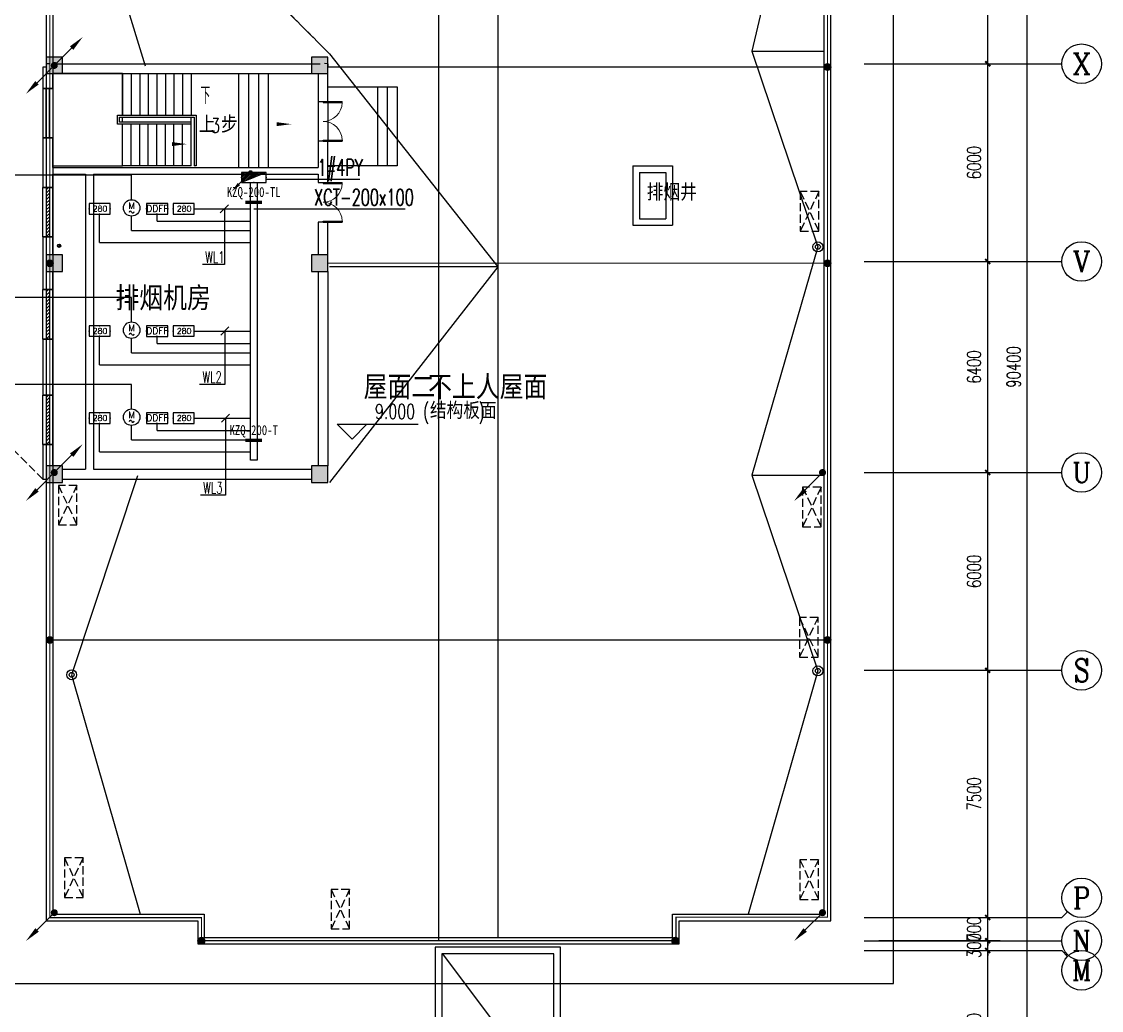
# Model space of a CAD drawing. Extents: x 0 to 302064749, y -59725395 to 1524223.
# Drawn here: x 2145801 to 2178552, y 1184972 to 1214966 of the extents above; entities that cross this region are included whole.
import ezdxf
from ezdxf.enums import TextEntityAlignment as Align

# ---------------------------------------------------------------- set-up
doc = ezdxf.new("R2010")
doc.units = 0
doc.header["$LTSCALE"] = 1000
doc.linetypes.add('DASH', pattern=[0.35, 0.25, -0.1])
for name, color, linetype in [('0-底图', 7, 'Continuous'), ('A-ANNO-IDEN', 3, 'Continuous'), ('A-ANNO-TXT', 7, 'Continuous'), ('AXIS', 3, 'Continuous'), ('AXIS_TEXT', 7, 'Continuous'), ('CABLETRAY', 4, 'Continuous'), ('CABLETRAY_DIM', 3, 'Continuous'), ('COLU', 7, 'Continuous'), ('COLU_HATCH', 251, 'Continuous'), ('COLUMN', 255, 'Continuous'), ('DIM-动力', 3, 'Continuous'), ('DIM-照明', 3, 'Continuous'), ('DIM-箱柜', 7, 'Continuous'), ('DIM_ELEV', 3, 'Continuous'), ('DOOR_FIRE', 4, 'Continuous'), ('EQUIP-动力', 3, 'Continuous'), ('EQUIP-消防', 3, 'Continuous'), ('EQUIP-箱柜', 3, 'Continuous'), ('LWIRE', 4, 'Continuous'), ('PUB_DIM', 3, 'Continuous'), ('PUB_HATCH', 8, 'Continuous'), ('PUB_TEXT', 7, 'Continuous'), ('STAIR', 2, 'Continuous'), ('WALL', 2, 'Continuous'), ('WINDOW', 4, 'Continuous'), ('WIRE-接地', 4, 'Continuous'), ('WIRE-照明', 6, 'Continuous'), ('WIRE-避雷', 4, 'Continuous'), ('公用-符号', 3, 'Continuous'), ('公用-说明', 7, 'Continuous'), ('抗震支吊架', 2, 'Continuous'), ('排水', 153, 'Continuous'), ('看线', 30, 'Continuous'), ('空调外机', 211, 'Continuous')]:
    doc.layers.add(name, color=color, linetype=linetype)
doc.styles.add('_TCH_AXIS', font='COMPLEX', dxfattribs={"bigfont": 'GBCBIG'})
doc.styles.add('_TCH_DIM', font='SIMPLEX', dxfattribs={"width": 0.8, "height": 5, "bigfont": 'HZTXT'})
doc.styles.add('_TEL_DIM', font='simplex.shx', dxfattribs={"width": 0.8, "height": 3.5, "bigfont": 'gbcbig.shx'})
doc.styles.add('A_DIM', font='simplex.shx', dxfattribs={"width": 0.7, "bigfont": 'gbcbig.shx'})
doc.styles.add('A_DIM_T3', font='simplex.shx', dxfattribs={"width": 0.7, "bigfont": 'gbcbig.shx'})
doc.styles.add('COMPLEX', font='COMPLEX')
doc.styles.add('kzcad', font='', dxfattribs={"width": 0.8})
doc.styles.get("Standard").update_dxf_attribs({"font": 'geniso.shx', "bigfont": 'hztxt.shx'})
doc.styles.add('TG_LINETYPE', font='simplex.shx', dxfattribs={"width": 0.8, "height": 4.5, "bigfont": 'gbcbig.shx'})
doc.styles.add('TG_LINETYPE_THUND', font='simplex.shx', dxfattribs={"width": 0.8, "height": 5.5, "bigfont": 'gbcbig.shx'})
doc.styles.get('kzcad').set_extended_font_data('SimSun')
doc.linetypes.add('TG_×', pattern='A,2,0,["×",TG_LINETYPE_THUND,S=0.1,R=0,X=-0.23,Y=-0.21],0', length=2)
doc.linetypes.add('TG_接地', pattern='A,0.75,0,["/",TG_LINETYPE,S=0.05,R=-8.594367,X=-0.1,Y=-0.045],0.65,-0.13,0.13,-0.13', length=2)
doc.dimstyles.new('_TCH_ARCH&&150', dxfattribs={"dimtxt": 420, "dimasz": 150, "dimexe": 375, "dimexo": 450, "dimgap": 202.5, "dimtad": 1, "dimdec": 0, "dimzin": 0, "dimdsep": 46, "dimtxsty": 'A_DIM_T3', "dimblk": 'ARCHTICK', "dimcen": 0.09, "dimclrt": 7, "dimazin": 2, "dimtfac": 1, "dimtdec": 0, "dimtix": 1, "dimtmove": 2, "dimatfit": 3, "dimfxl": 150, "dimtolj": 1, "dimtzin": 0, "dimarcsym": 0})

# ---------------------------------------------------------------- blocks, each defined once
blk = doc.blocks.new('*X493')
at = {"color": 0}
for p, q in [((-247, 0), (-246, 2)), ((-212, 0), (-187, 25)), ((-177, 0), (-128, 49)), ((-141, 0), (-69, 72)), ((-106, 0), (-10, 96)), ((-71, 0), (49, 120)), ((-35, 0), (108, 143)), ((0, 0), (167, 167)), ((35, 0), (226, 190)), ((71, 0), (250, 179)), ((106, 0), (250, 144)), ((141, 0), (250, 109)), ((177, 0), (250, 73)), ((212, 0), (250, 38)), ((247, 0), (250, 3))]:
    blk.add_line(p, q, dxfattribs=at)
blk = doc.blocks.new('$equip$00002939')
for p, q in [((-0.75, 0.6), (-0.75, 0)), ((0.75, 0.6), (-0.75, 0.6)), ((-0.75, 0), (0.75, 0.6)), ((-0.75, 0), (0.75, 0)), ((0.75, 0), (0.75, 0.6))]:
    blk.add_line(p, q)
at = {"const_width": 0.02}
blk.add_lwpolyline([(-0.75, 0.6), (-0.75, 0), (0.75, 0), (0.75, 0.6), (-0.75, 0.6), (-0.75, 0)], dxfattribs=at)
for p in [(-0.75, 0.3), (0, 0.6), (0, 0), (0.75, 0.3)]:
    blk.add_point(p)
blk.add_solid([(-0.75, 0), (0.75, 0), (0.75, 0.6)])
at = {"xscale": 0.00300000000061118, "yscale": 0.00300000000061118, "zscale": 0.00300000000061118}
blk.add_blockref('*X493', (0, 0), dxfattribs=at)
at = {"color": 7, "style": '_TEL_DIM', "flags": 1}
for tag in ['A', 'REMARK']:
    blk.add_attdef(tag, text='', height=0.00002, dxfattribs=at).set_placement((0, 0), align=Align.MIDDLE_CENTER)
blk = doc.blocks.new('$equip$00002875')
at = {"const_width": 0.02}
blk.add_lwpolyline([(0, 0.5, -1), (0, -0.5, -1), (0, 0.5, 0.021884)], format="xyb", dxfattribs=at)
blk.add_circle((0, 0), 0.5)
for centre, radius, start, end in [((-0.073, -0.273), 0.0768, 17.22719, 184.21643), ((0.073, -0.227), 0.0769, 197.25914, 5.11794)]:
    blk.add_arc(centre, radius, start, end)
at = {"color": 7, "style": '_TEL_DIM'}
blk.add_attdef('$TEXT$', text='', height=0.4, dxfattribs=at).set_placement((0.001, 0.137), align=Align.MIDDLE_CENTER)
at = {"color": 7, "style": '_TEL_DIM', "flags": 1}
for tag in ['A', 'REMARK']:
    blk.add_attdef(tag, text='', height=0.00002, dxfattribs=at).set_placement((0, 0), align=Align.MIDDLE_CENTER)
blk = doc.blocks.new('fdsfd')
at = {"layer": 'EQUIP-消防'}
for p, q in [((35931, 15055), (35294, 15055)), ((35294, 15055), (35294, 14736)), ((35931, 14736), (35931, 15055)), ((35294, 14736), (35931, 14736))]:
    blk.add_line(p, q, dxfattribs=at)
at = {"layer": 'EQUIP-消防', "style": '_TEL_DIM'}
blk.add_text('280', height=173.4, dxfattribs=at).set_placement((35402, 14811))
at = {"layer": 'EQUIP-消防', "color": 7, "style": '_TEL_DIM', "flags": 1}
blk.add_attdef('REMARK', text='', height=0.01, dxfattribs=at).set_placement((35613, 14736), align=Align.MIDDLE_CENTER)
blk.add_attdef('REMARK', text='', height=0.01, dxfattribs=at).set_placement((35613, 14736), align=Align.MIDDLE_CENTER)
blk = doc.blocks.new('$equip_U$00000166(WIN7-PC-dian)')
for p in [(-0.637, 0.319), (0, 0.637), (0, 0), (0.637, 0.319)]:
    blk.add_point(p)
at = {"xscale": 0.002, "yscale": 0.002, "zscale": 0.002}
blk.add_blockref('fdsfd', (-71.225, -29.472), dxfattribs=at)
at = {"color": 7, "style": '_TEL_DIM', "flags": 1}
for tag in ['A', 'REMARK']:
    blk.add_attdef(tag, text='', height=0.00002, dxfattribs=at).set_placement((0, 0), align=Align.MIDDLE_CENTER)
blk = doc.blocks.new('$equip$00001925')
for p, q in [((-0.65, 0.65), (-0.65, 0)), ((0.65, 0.65), (-0.65, 0.65)), ((-0.65, 0), (0.65, 0)), ((0.65, 0), (0.65, 0.65))]:
    blk.add_line(p, q)
for p in [(-0.65, 0.325), (0, 0.65), (0, 0), (0.65, 0.325)]:
    blk.add_point(p)
at = {"color": 7, "style": '_TEL_DIM'}
blk.add_attdef('$TEXT$', text='', height=0.4, dxfattribs=at).set_placement((0.006, 0.343), align=Align.MIDDLE_CENTER)
at = {"color": 7, "style": '_TEL_DIM', "flags": 1}
blk.add_attdef('A', text='', height=0.00002, dxfattribs=at).set_placement((0, 0), align=Align.MIDDLE_CENTER)
blk = doc.blocks.new('$equip_U$00000155(WIN7-PC-dian)')
for p in [(-0.656, 0.343), (-0.061, 0.65), (-0.061, 0), (0.644, 0.325)]:
    blk.add_point(p)
blk.add_blockref('$equip$00001925', (-0.006, 0)).add_auto_attribs({'$TEXT$': 'DDFF'})
at = {"color": 7, "style": '_TEL_DIM', "flags": 1}
for tag in ['A', 'REMARK']:
    blk.add_attdef(tag, text='', height=0.00002, dxfattribs=at).set_placement((0, 0), align=Align.MIDDLE_CENTER)
blk = doc.blocks.new('$TelecSys$00000080')
for p, q in [((-0.7, -0.7), (0, 0)), ((0.104, 0.104), (0.104, 0.104)), ((-0.104, -0.104), (-0.104, -0.104))]:
    blk.add_line(p, q)
at = {"const_width": 0.142}
blk.add_lwpolyline([(0.071, 0, 1), (-0.071, 0, 1)], format="xyb", close=True, dxfattribs=at)
blk.add_solid([(-0.63, -0.77), (-0.77, -0.63), (-1.15, -1.15)])
at = {"width": 0.8, "flags": 9}
blk.add_attdef('A', (0, 0), '', height=0.00002, rotation=180, dxfattribs=at)
blk = doc.blocks.new('$TelecSys$00000079')
for p, q in [((0.7, 0.7), (0, 0)), ((0.104, 0.104), (0.104, 0.104)), ((-0.104, -0.104), (-0.104, -0.104))]:
    blk.add_line(p, q)
at = {"const_width": 0.142}
blk.add_lwpolyline([(-0.071, 0, 1), (0.071, 0, 1)], format="xyb", close=True, dxfattribs=at)
blk.add_solid([(0.63, 0.77), (0.77, 0.63), (1.15, 1.15)])
at = {"width": 0.8, "flags": 9}
blk.add_attdef('A', (0, 0), '', height=0.00002, dxfattribs=at)
blk = doc.blocks.new('$equip_U$00000192(DESKTOP-1KLGLJ7)')
blk.add_circle((0, 0), 0.208)
blk.add_point((0, 0))
for points in [[(-0.18, 0.104), (0.18, 0.104), (-0.208, 0), (0.208, 0)], [(-0.18, -0.104), (0.18, -0.104), (-0.208, 0), (0.208, 0)], [(-0.104, 0.18), (0.104, 0.18), (-0.18, 0.104), (0.18, 0.104)], [(0, 0.208), (0, 0.208), (-0.104, 0.18), (0.104, 0.18)], [(-0.104, -0.18), (0.104, -0.18), (-0.18, -0.104), (0.18, -0.104)], [(0, -0.208), (0, -0.208), (-0.104, -0.18), (0.104, -0.18)]]:
    blk.add_solid(points)
at = {"color": 7, "style": '_TEL_DIM', "flags": 1}
blk.add_attdef('A', text='', height=0.00002, dxfattribs=at).set_placement((0, 0), align=Align.MIDDLE_CENTER)
blk = doc.blocks.new('np')
at = {"layer": '排水'}
for radius in [150, 75]:
    blk.add_circle((345955, 781714), radius, dxfattribs=at)
blk = doc.blocks.new('ng')
at = {"layer": '排水'}
for p, q in [((345991, 781358), (346091, 781358)), ((346041, 781408), (346041, 781308))]:
    blk.add_line(p, q, dxfattribs=at)
blk.add_circle((346041, 781358), 50, dxfattribs=at)
blk = doc.blocks.new('_ArchTick')
at = {"color": 0, "linetype": 'ByBlock', "const_width": 0.4}
blk.add_lwpolyline([(-0.5, -0.5), (0.5, 0.5)], dxfattribs=at)
blk = doc.blocks.new('*D704')
at = {"layer": 'AXIS', "color": 0, "lineweight": -2, "transparency": 16777216}
for p, q in [((1174406, -229236), (1179281, -229236)), ((1178906, -319636), (1178906, -229236)), ((1174406, -319636), (1179281, -319636))]:
    blk.add_line(p, q, dxfattribs=at)
at = {"layer": 'Defpoints', "color": 0, "transparency": 16777216}
for p in [(1173956, -229236), (1178906, -229236), (1173956, -319636)]:
    blk.add_point(p, dxfattribs=at)
at = {"layer": 'AXIS', "color": 0, "lineweight": -2, "transparency": 16777216, "xscale": 150, "yscale": 150, "zscale": 150}
for p, rotation in [((1178906, -229236), 90), ((1178906, -319636), 270)]:
    blk.add_blockref('_ArchTick', p, dxfattribs=dict(at, rotation=rotation))
at = {"layer": 'AXIS', "color": 7, "transparency": 16777216, "insert": (1178493, -274436), "char_height": 420, "attachment_point": 5, "rotation": 90, "style": 'A_DIM_T3'}
blk.add_mtext('\\A1;90400', dxfattribs=at)
blk = doc.blocks.new('*D737')
at = {"layer": 'AXIS', "color": 0, "lineweight": -2, "transparency": 16777216}
for p, q in [((1174406, -292136), (1178081, -292136)), ((1177706, -296936), (1177706, -292136)), ((1174406, -296936), (1178081, -296936))]:
    blk.add_line(p, q, dxfattribs=at)
at = {"layer": 'Defpoints', "color": 0, "transparency": 16777216}
for p in [(1173956, -292136), (1177706, -292136), (1173956, -296936)]:
    blk.add_point(p, dxfattribs=at)
at = {"layer": 'AXIS', "color": 0, "lineweight": -2, "transparency": 16777216, "xscale": 150, "yscale": 150, "zscale": 150}
for p, rotation in [((1177706, -292136), 90), ((1177706, -296936), 270)]:
    blk.add_blockref('_ArchTick', p, dxfattribs=dict(at, rotation=rotation))
at = {"layer": 'AXIS', "color": 7, "transparency": 16777216, "insert": (1177293, -294536), "char_height": 420, "attachment_point": 5, "rotation": 90, "style": 'A_DIM_T3'}
blk.add_mtext('\\A1;4800', dxfattribs=at)
blk = doc.blocks.new('*D738')
at = {"layer": 'AXIS', "color": 0, "lineweight": -2, "transparency": 16777216}
for p, q in [((1177706, -291836), (1177706, -291686)), ((1174406, -291836), (1178081, -291836)), ((1174406, -292136), (1178081, -292136)), ((1177706, -292136), (1177706, -291836)), ((1177706, -292136), (1177706, -292286))]:
    blk.add_line(p, q, dxfattribs=at)
at = {"layer": 'Defpoints', "color": 0, "transparency": 16777216}
for p in [(1173956, -291836), (1173956, -292136), (1177706, -291836)]:
    blk.add_point(p, dxfattribs=at)
at = {"layer": 'AXIS', "color": 0, "lineweight": -2, "transparency": 16777216, "xscale": 150, "yscale": 150, "zscale": 150}
for p, rotation in [((1177706, -291836), 270), ((1177706, -292136), 90)]:
    blk.add_blockref('_ArchTick', p, dxfattribs=dict(at, rotation=rotation))
at = {"layer": 'AXIS', "color": 7, "transparency": 16777216, "insert": (1177293, -291986), "char_height": 420, "attachment_point": 5, "rotation": 90, "style": 'A_DIM_T3'}
blk.add_mtext('\\A1;300', dxfattribs=at)
blk = doc.blocks.new('*D739')
at = {"layer": 'AXIS', "color": 0, "lineweight": -2, "transparency": 16777216}
for p, q in [((1174406, -291136), (1178081, -291136)), ((1177706, -291136), (1177706, -290986)), ((1177706, -291836), (1177706, -291136)), ((1174406, -291836), (1178081, -291836)), ((1177706, -291836), (1177706, -291986))]:
    blk.add_line(p, q, dxfattribs=at)
at = {"layer": 'Defpoints', "color": 0, "transparency": 16777216}
for p in [(1173956, -291136), (1177706, -291136), (1173956, -291836)]:
    blk.add_point(p, dxfattribs=at)
at = {"layer": 'AXIS', "color": 0, "lineweight": -2, "transparency": 16777216, "xscale": 150, "yscale": 150, "zscale": 150}
for p, rotation in [((1177706, -291136), 270), ((1177706, -291836), 90)]:
    blk.add_blockref('_ArchTick', p, dxfattribs=dict(at, rotation=rotation))
at = {"layer": 'AXIS', "color": 7, "transparency": 16777216, "insert": (1177293, -291486), "char_height": 420, "attachment_point": 5, "rotation": 90, "style": 'A_DIM_T3'}
blk.add_mtext('\\A1;700', dxfattribs=at)
blk = doc.blocks.new('*D740')
at = {"layer": 'AXIS', "color": 0, "lineweight": -2, "transparency": 16777216}
for p, q in [((1174406, -283636), (1178081, -283636)), ((1177706, -291136), (1177706, -283636)), ((1174406, -291136), (1178081, -291136))]:
    blk.add_line(p, q, dxfattribs=at)
at = {"layer": 'Defpoints', "color": 0, "transparency": 16777216}
for p in [(1173956, -283636), (1177706, -283636), (1173956, -291136)]:
    blk.add_point(p, dxfattribs=at)
at = {"layer": 'AXIS', "color": 0, "lineweight": -2, "transparency": 16777216, "xscale": 150, "yscale": 150, "zscale": 150}
for p, rotation in [((1177706, -283636), 90), ((1177706, -291136), 270)]:
    blk.add_blockref('_ArchTick', p, dxfattribs=dict(at, rotation=rotation))
at = {"layer": 'AXIS', "color": 7, "transparency": 16777216, "insert": (1177293, -287386), "char_height": 420, "attachment_point": 5, "rotation": 90, "style": 'A_DIM_T3'}
blk.add_mtext('\\A1;7500', dxfattribs=at)
blk = doc.blocks.new('*D741')
at = {"layer": 'AXIS', "color": 0, "lineweight": -2, "transparency": 16777216}
for p, q in [((1174406, -277636), (1178081, -277636)), ((1177706, -283636), (1177706, -277636)), ((1174406, -283636), (1178081, -283636))]:
    blk.add_line(p, q, dxfattribs=at)
at = {"layer": 'Defpoints', "color": 0, "transparency": 16777216}
for p in [(1173956, -277636), (1177706, -277636), (1173956, -283636)]:
    blk.add_point(p, dxfattribs=at)
at = {"layer": 'AXIS', "color": 0, "lineweight": -2, "transparency": 16777216, "xscale": 150, "yscale": 150, "zscale": 150}
for p, rotation in [((1177706, -277636), 90), ((1177706, -283636), 270)]:
    blk.add_blockref('_ArchTick', p, dxfattribs=dict(at, rotation=rotation))
at = {"layer": 'AXIS', "color": 7, "transparency": 16777216, "insert": (1177293, -280636), "char_height": 420, "attachment_point": 5, "rotation": 90, "style": 'A_DIM_T3'}
blk.add_mtext('\\A1;6000', dxfattribs=at)
blk = doc.blocks.new('*D742')
at = {"layer": 'AXIS', "color": 0, "lineweight": -2, "transparency": 16777216}
for p, q in [((1174406, -271236), (1178081, -271236)), ((1177706, -277636), (1177706, -271236)), ((1174406, -277636), (1178081, -277636))]:
    blk.add_line(p, q, dxfattribs=at)
at = {"layer": 'Defpoints', "color": 0, "transparency": 16777216}
for p in [(1173956, -271236), (1177706, -271236), (1173956, -277636)]:
    blk.add_point(p, dxfattribs=at)
at = {"layer": 'AXIS', "color": 0, "lineweight": -2, "transparency": 16777216, "xscale": 150, "yscale": 150, "zscale": 150}
for p, rotation in [((1177706, -271236), 90), ((1177706, -277636), 270)]:
    blk.add_blockref('_ArchTick', p, dxfattribs=dict(at, rotation=rotation))
at = {"layer": 'AXIS', "color": 7, "transparency": 16777216, "insert": (1177293, -274436), "char_height": 420, "attachment_point": 5, "rotation": 90, "style": 'A_DIM_T3'}
blk.add_mtext('\\A1;6400', dxfattribs=at)
blk = doc.blocks.new('*D743')
at = {"layer": 'AXIS', "color": 0, "lineweight": -2, "transparency": 16777216}
for p, q in [((1174406, -265236), (1178081, -265236)), ((1177706, -271236), (1177706, -265236)), ((1174406, -271236), (1178081, -271236))]:
    blk.add_line(p, q, dxfattribs=at)
at = {"layer": 'Defpoints', "color": 0, "transparency": 16777216}
for p in [(1173956, -265236), (1177706, -265236), (1173956, -271236)]:
    blk.add_point(p, dxfattribs=at)
at = {"layer": 'AXIS', "color": 0, "lineweight": -2, "transparency": 16777216, "xscale": 150, "yscale": 150, "zscale": 150}
for p, rotation in [((1177706, -265236), 90), ((1177706, -271236), 270)]:
    blk.add_blockref('_ArchTick', p, dxfattribs=dict(at, rotation=rotation))
at = {"layer": 'AXIS', "color": 7, "transparency": 16777216, "insert": (1177293, -268236), "char_height": 420, "attachment_point": 5, "rotation": 90, "style": 'A_DIM_T3'}
blk.add_mtext('\\A1;6000', dxfattribs=at)
blk = doc.blocks.new('*D744')
at = {"layer": 'AXIS', "color": 0, "lineweight": -2, "transparency": 16777216}
for p, q in [((1174406, -257736), (1178081, -257736)), ((1177706, -265236), (1177706, -257736)), ((1174406, -265236), (1178081, -265236))]:
    blk.add_line(p, q, dxfattribs=at)
at = {"layer": 'Defpoints', "color": 0, "transparency": 16777216}
for p in [(1173956, -257736), (1177706, -257736), (1173956, -265236)]:
    blk.add_point(p, dxfattribs=at)
at = {"layer": 'AXIS', "color": 0, "lineweight": -2, "transparency": 16777216, "xscale": 150, "yscale": 150, "zscale": 150}
for p, rotation in [((1177706, -257736), 90), ((1177706, -265236), 270)]:
    blk.add_blockref('_ArchTick', p, dxfattribs=dict(at, rotation=rotation))
at = {"layer": 'AXIS', "color": 7, "transparency": 16777216, "insert": (1177293, -261486), "char_height": 420, "attachment_point": 5, "rotation": 90, "style": 'A_DIM_T3'}
blk.add_mtext('\\A1;7500', dxfattribs=at)
blk = doc.blocks.new('_AXISO')
blk.add_circle((0, 0), 0.5)
at = {"layer": 'AXIS_TEXT', "style": 'COMPLEX', "width": 1.041667}
blk.add_attdef('A', text='', height=0.56, dxfattribs=at).set_placement((-0.25, -0.28), (0.25, -0.28), align=Align.FIT)
blk = doc.blocks.new('_FZH')
blk.add_lwpolyline([(-0.5, -0.5), (0.5, -0.5), (0.5, 0.5), (-0.5, 0.5)], close=True)
at = {"layer": 'PUB_HATCH'}
blk.add_solid([(-0.5, -0.5), (0.5, -0.5), (-0.5, 0.5), (0.5, 0.5)], dxfattribs=at)
blk = doc.blocks.new('$WINLIB2D$00000039')
at = {"color": 0}
for points in [[(-0.5, 0.5), (-0.5, -0.5)], [(0.5, 0.5), (-0.5, 0.5)], [(0.5, -0.5), (0.5, 0.5)], [(-0.5, 0.167), (0.5, 0.167)], [(-0.452, -0.167), (-0.5, 0.084)], [(-0.384, -0.167), (-0.448, 0.167)], [(-0.316, -0.167), (-0.38, 0.167)], [(-0.248, -0.167), (-0.312, 0.167)], [(-0.18, -0.167), (-0.244, 0.167)], [(-0.112, -0.167), (-0.176, 0.167)], [(-0.044, -0.167), (-0.108, 0.167)], [(0.024, -0.167), (-0.04, 0.167)], [(0.092, -0.167), (0.028, 0.167)], [(0.16, -0.167), (0.096, 0.167)], [(0.228, -0.167), (0.164, 0.167)], [(0.296, -0.167), (0.232, 0.167)], [(0.364, -0.167), (0.3, 0.167)], [(0.432, -0.167), (0.368, 0.167)], [(0.5, -0.167), (0.436, 0.167)], [(-0.5, -0.167), (0.5, -0.167)], [(0.5, -0.5), (-0.5, -0.5)]]:
    blk.add_lwpolyline(points, dxfattribs=at)
blk = doc.blocks.new('$DorLib2D$00000002')
for p, q in [((-0.5, 0), (-0.5, 0.4875)), ((-0.475, 0.4875), (-0.5, 0.4875)), ((-0.475, 0), (-0.475, 0.4875)), ((0.475, 0), (0.475, 0.4875)), ((0.475, 0.4875), (0.5, 0.4875)), ((0.5, 0), (0.5, 0.4875)), ((-0.5, 0), (-0.475, 0)), ((0.5, 0), (0.475, 0))]:
    blk.add_line(p, q)
at = {"lineweight": 13}
for centre, start, end in [((-0.4875, 0), 0, 88.53072), ((0.4875, 0), 91.46928, 180)]:
    blk.add_arc(centre, 0.4875, start, end, dxfattribs=at)
blk = doc.blocks.new('$WINLIB2D$00000001')
at = {"color": 0}
for points in [[(-0.5, 0.5), (-0.5, -0.5)], [(-0.5, 0.5), (0.5, 0.5)], [(0.5, -0.5), (0.5, 0.5)], [(0.5, 0.167), (-0.5, 0.167)], [(0.5, -0.167), (-0.5, -0.167)], [(-0.5, -0.5), (0.5, -0.5)]]:
    blk.add_lwpolyline(points, dxfattribs=at)
blk = doc.blocks.new('dfhgfhg')
at = {"layer": 'COLU_HATCH'}
h = blk.add_hatch(color=256, dxfattribs=at)
h.dxf.hatch_style = 1
h.paths.add_polyline_path([(1149646, -265536.2), (1149646, -265036.2), (1149146, -265036.2), (1149146, -265536.2)])
h = blk.add_hatch(color=256, dxfattribs=at)
h.dxf.hatch_style = 1
h.paths.add_polyline_path([(1157696, -265536.2), (1157696, -265036.2), (1157196, -265036.2), (1157196, -265536.2)])
h = blk.add_hatch(color=256, dxfattribs=at)
h.dxf.hatch_style = 1
h.paths.add_polyline_path([(1149646, -271536.2), (1149646, -271036.2), (1149146, -271036.2), (1149146, -271536.2)])
h = blk.add_hatch(color=256, dxfattribs=at)
h.dxf.hatch_style = 1
h.paths.add_polyline_path([(1157696, -271536.2), (1157696, -271036.2), (1157196, -271036.2), (1157196, -271536.2)])
h = blk.add_hatch(color=256, dxfattribs=at)
h.dxf.hatch_style = 1
h.paths.add_polyline_path([(1149646, -277936.2), (1149646, -277436.2), (1149146, -277436.2), (1149146, -277936.2)])
h = blk.add_hatch(color=256, dxfattribs=at)
h.dxf.hatch_style = 1
h.paths.add_polyline_path([(1157696, -277936.2), (1157696, -277436.2), (1157196, -277436.2), (1157196, -277936.2)])
for points in [[(1157696, -265936.2), (1159196, -265936.2), (1159196, -268336.2), (1157696, -268336.2)], [(1157996, -265936.2), (1159496, -265936.2), (1159496, -268336.2), (1157996, -268336.2)], [(1158296, -265936.2), (1159796, -265936.2), (1159796, -268336.2), (1158296, -268336.2)]]:
    blk.add_lwpolyline(points)
at = {"layer": 'A-ANNO-IDEN'}
blk.add_lwpolyline([(1153676, -266198.7, 0, 0, 0), (1150406, -266198.7, 0, 0, 0), (1150406, -267673.7, 0, 0, 0), (1153416, -267673.7, 0, 120, 0), (1152966, -267673.7, 0, 0, 0)], format="xyseb", dxfattribs=at)
at = {"layer": 'AXIS'}
for p, q in [((1173955.7, -265236.2), (1179955.7, -265236.2)), ((1173955.7, -271236.2), (1179955.7, -271236.2)), ((1173955.7, -277636.2), (1179955.7, -277636.2)), ((1173955.7, -283636.2), (1179955.7, -283636.2)), ((1173955.7, -291136.2), (1179955.7, -291136.2)), ((1180131.5, -290960.5), (1179955.7, -291136.2)), ((1173955.7, -291836.2), (1179955.7, -291836.2)), ((1173955.7, -292136.2), (1179955.7, -292136.2)), ((1180131.5, -292312), (1179955.7, -292136.2))]:
    blk.add_line(p, q, dxfattribs=at)
at = {"layer": 'COLU'}
for points in [[(1149646, -265536.2), (1149646, -265036.2), (1149146, -265036.2), (1149146, -265536.2)], [(1157696, -265536.2), (1157696, -265036.2), (1157196, -265036.2), (1157196, -265536.2)], [(1149646, -271536.2), (1149646, -271036.2), (1149146, -271036.2), (1149146, -271536.2)], [(1157696, -271536.2), (1157696, -271036.2), (1157196, -271036.2), (1157196, -271536.2)], [(1149646, -277936.2), (1149646, -277436.2), (1149146, -277436.2), (1149146, -277936.2)], [(1157696, -277936.2), (1157696, -277436.2), (1157196, -277436.2), (1157196, -277936.2)]]:
    blk.add_lwpolyline(points, close=True, dxfattribs=at)
at = {"layer": 'DIM_ELEV'}
for p, q in [((1158426.3, -276619.9), (1157976.3, -276169.9)), ((1157976.3, -276169.9), (1160427.3, -276169.9)), ((1158426.3, -276619.9), (1158876.3, -276169.9))]:
    blk.add_line(p, q, dxfattribs=at)
at = {"layer": 'PUB_DIM', "linetype": 'DASH'}
for p, q in [((1140650.4, -247840.7), (1157746, -264936.2)), ((1132050.4, -260840.7), (1149146, -277936.2))]:
    blk.add_line(p, q, dxfattribs=at)
at = {"layer": 'STAIR'}
for p, q in [((1151466, -265536.2), (1149346, -265536.2)), ((1149346, -265536.2), (1149346, -268336.2)), ((1151466, -265536.2), (1153546, -265536.2)), ((1151466, -265536.2), (1151466, -266801.2)), ((1151466, -266801.2), (1151466, -265536.2)), ((1151726, -265536.2), (1151726, -266801.2)), ((1151986, -265536.2), (1151986, -266801.2)), ((1152246, -265536.2), (1152246, -266801.2)), ((1152506, -265536.2), (1152506, -266801.2)), ((1152766, -265536.2), (1152766, -266801.2)), ((1153026, -265536.2), (1153026, -266801.2)), ((1153286, -265536.2), (1153286, -266801.2)), ((1153546, -265536.2), (1153546, -266801.2)), ((1154996, -268386.2), (1154996, -265536.2)), ((1155296, -268386.2), (1155296, -265536.2)), ((1155596, -268386.2), (1155596, -265536.2)), ((1155896, -268386.2), (1155896, -265536.2)), ((1151316, -267071.2), (1151316, -266801.2)), ((1151316, -266801.2), (1153696, -266801.2)), ((1151376, -267011.2), (1151376, -266861.2)), ((1151376, -266861.2), (1153636, -266861.2)), ((1151466, -266861.2), (1153546, -266861.2)), ((1151466, -267011.2), (1151466, -266861.2)), ((1153546, -267011.2), (1153546, -266861.2)), ((1153636, -266861.2), (1153636, -268336.2)), ((1153696, -266801.2), (1153696, -268336.2)), ((1153546, -267071.2), (1151316, -267071.2)), ((1153546, -267011.2), (1151376, -267011.2)), ((1153546, -267011.2), (1151466, -267011.2)), ((1151466, -268336.2), (1151466, -267071.2)), ((1151466, -268336.2), (1151466, -267071.2)), ((1151726, -268336.2), (1151726, -267071.2)), ((1151986, -268336.2), (1151986, -267071.2)), ((1152246, -268336.2), (1152246, -267071.2)), ((1152506, -268336.2), (1152506, -267071.2)), ((1152766, -268336.2), (1152766, -267071.2)), ((1153026, -268336.2), (1153026, -267071.2)), ((1153286, -268336.2), (1153286, -267071.2)), ((1153546, -267071.2), (1153546, -267011.2)), ((1153546, -267071.2), (1153546, -267011.2)), ((1153546, -268336.2), (1153546, -267071.2)), ((1149346, -268336.2), (1151466, -268336.2)), ((1153546, -268336.2), (1151466, -268336.2)), ((1153696, -268336.2), (1153636, -268336.2))]:
    blk.add_line(p, q, dxfattribs=at)
at = {"layer": 'WALL'}
for p, q in [((1149246, -265234.9), (1149146, -265236.2)), ((1149146, -265236.2), (1149146, -265336.2)), ((1149246, -265234.9), (1149246.9, -265234.9)), ((1149386, -265236.2), (1157456, -265236.2)), ((1157595.8, -265230.8), (1157591.9, -265230.9)), ((1157696, -265236.2), (1157595.8, -265230.8)), ((1157696, -265236.2), (1157696, -265336.2)), ((1149146, -265336.2), (1149046, -265336.2)), ((1149046, -265336.2), (1149046, -265986.2)), ((1149346, -265986.2), (1149346, -265536.2)), ((1149346, -265536.2), (1157396, -265536.2)), ((1157396, -265536.2), (1157396, -266386.2)), ((1157696, -266386.2), (1157696, -265336.2)), ((1149046, -265986.2), (1149346, -265986.2)), ((1157396, -266386.2), (1157696, -266386.2)), ((1149346, -267486.2), (1149046, -267486.2)), ((1149046, -267486.2), (1149046, -268486.2)), ((1149346, -268386.2), (1149346, -267486.2)), ((1157696, -267586.2), (1157396, -267586.2)), ((1157396, -267586.2), (1157396, -268386.2)), ((1157696, -268486.2), (1157696, -267586.2)), ((1149046, -268486.2), (1149046, -268986.2)), ((1149346, -268386.2), (1150446, -268386.2)), ((1150446, -268386.2), (1157396, -268386.2)), ((1157696, -268837.9), (1157696, -268486.2)), ((1166946, -268336.2), (1168146, -268336.2)), ((1166946, -268336.2), (1166946, -270136.2)), ((1167146, -268536.2), (1167946, -268536.2)), ((1167146, -268536.2), (1167146, -269936.2)), ((1167946, -268536.2), (1167946, -269936.2)), ((1168146, -268336.2), (1168146, -270136.2)), ((1149346, -268586.2), (1150346, -268586.2)), ((1149346, -268986.2), (1149346, -268586.2)), ((1150346, -268586.2), (1150346, -277536.2)), ((1150586, -268586.2), (1157396, -268586.2)), ((1150586, -268586.2), (1150586, -277536.2)), ((1157396, -268586.2), (1157396, -268837.9)), ((1157396, -268837.9), (1157696, -268837.9)), ((1149046, -268986.2), (1149346, -268986.2)), ((1157696, -270037.9), (1157396, -270037.9)), ((1157396, -270037.9), (1157396, -271036.2)), ((1157696, -271036.2), (1157696, -270037.9)), ((1166946, -270136.2), (1168146, -270136.2)), ((1167146, -269936.2), (1167946, -269936.2)), ((1149346, -270486.2), (1149046, -270486.2)), ((1149046, -270486.2), (1149046, -271236.2)), ((1149346, -271036.2), (1149346, -270486.2)), ((1149046, -271236.2), (1149046, -272086.2)), ((1149346, -272086.2), (1149346, -271536.2)), ((1157396, -271536.2), (1157396, -277436.2)), ((1157696, -271536.2), (1157696, -277436.2)), ((1149046, -272086.2), (1149346, -272086.2)), ((1149046, -273586.2), (1149046, -275286.2)), ((1149346, -273586.2), (1149046, -273586.2)), ((1149346, -275286.2), (1149346, -273586.2)), ((1149046, -275286.2), (1149346, -275286.2)), ((1149346, -276786.2), (1149046, -276786.2)), ((1149046, -276786.2), (1149046, -277836.2)), ((1149346, -277436.2), (1149346, -276786.2)), ((1149646, -277536.2), (1150346, -277536.2)), ((1150586, -277536.2), (1157196, -277536.2)), ((1149046, -277836.2), (1149146, -277836.2)), ((1149646, -277836.2), (1150446, -277836.2)), ((1150446, -277836.2), (1157196, -277836.2))]:
    blk.add_line(p, q, dxfattribs=at)
at = {"layer": 'WINDOW'}
for p, q in [((1157396, -266386.2), (1157396, -267586.2)), ((1157696, -266386.2), (1157696, -267586.2))]:
    blk.add_line(p, q, dxfattribs=at)
at = {"layer": '公用-符号'}
blk.add_lwpolyline([(1154899.2, -267069, 0, 0, 0), (1156585.9, -267069, 0, 120, 0), (1156135.9, -267069, 0, 0, 0)], format="xyseb", dxfattribs=at)
at = {"layer": '排水'}
for p, q in [((1162846, -257136.2), (1162846, -291736.2)), ((1149929.9, -258039.2), (1152152.7, -265296.2)), ((1172145.9, -258038.3), (1170555.7, -264850.9)), ((1157746, -264936.2), (1162846, -271395.8)), ((1170555.7, -264850.9), (1172555.7, -270789.9)), ((1170555.7, -264850.9), (1172746, -264850.9)), ((1172555.7, -270789.9), (1170555.7, -277713.3)), ((1162846, -271395.8), (1157746, -277936.2)), ((1162846, -271395.8), (1157746, -271395.8)), ((1151920.9, -277736.2), (1149920.9, -283771.7)), ((1170555.7, -277713.3), (1172555.7, -283652.3)), ((1170555.7, -277713.3), (1172746, -277713.3)), ((1161173.5, -292237.8), (1164348.6, -296465.1))]:
    blk.add_line(p, q, dxfattribs=at)
for points in [[(1149920.9, -283771.7), (1151996.6, -291036.2)], [(1172555.7, -283652.3), (1170446, -291036.2)]]:
    blk.add_lwpolyline(points, dxfattribs=at)
at = {"layer": '看线'}
for points in [[(1174846, -255736.2), (1170246, -255736.2), (1170246, -255736.2), (1164746, -255736.2), (1160946, -255736.2), (1151846, -255736.2), (1151846, -255736.2), (1147246, -255736.2), (1147246, -293136.2), (1151846, -293136.2), (1151846, -293136.2), (1160946, -293136.2), (1164746, -293136.2), (1170246, -293136.2), (1170246, -293136.2), (1174846, -293136.2)], [(1172946, -257636.2), (1168346, -257636.2), (1168346, -256936.2), (1164746, -256936.2), (1160946, -256936.2), (1153746, -256936.2), (1153746, -257636.2), (1149146, -257636.2), (1149146, -291236.2), (1153746, -291236.2), (1153746, -291936.2), (1160946, -291936.2), (1164746, -291936.2), (1164746, -291936.2), (1168346, -291936.2), (1168346, -291236.2), (1172946, -291236.2)], [(1172746, -257836.2), (1168146, -257836.2), (1168146, -257136.2), (1164746, -257136.2), (1160946, -257136.2), (1153946, -257136.2), (1153946, -257836.2), (1149346, -257836.2), (1149346, -291036.2), (1153946, -291036.2), (1153946, -291736.2), (1160946, -291736.2), (1164746, -291736.2), (1168146, -291736.2), (1168146, -291036.2), (1172746, -291036.2)], [(1164746, -292036.2), (1160946, -292036.2), (1160946, -307136.2), (1164746, -307136.2)], [(1164546, -292236.2), (1161146, -292236.2), (1161146, -306936.2), (1164546, -306936.2)]]:
    blk.add_lwpolyline(points, close=True, dxfattribs=at)
at = {"layer": '空调外机', "linetype": 'DASH'}
for p, q in [((1172022.4, -269113.3), (1172584.9, -270313.3)), ((1172584.9, -269113.3), (1172022.4, -270313.3)), ((1149520.2, -278025.3), (1150082.7, -279225.3)), ((1150082.7, -278025.3), (1149520.2, -279225.3)), ((1172092.5, -278081.4), (1172655, -279281.4)), ((1172655, -278081.4), (1172092.5, -279281.4)), ((1171997.9, -282032.7), (1172560.4, -283232.7)), ((1172560.4, -282032.7), (1171997.9, -283232.7)), ((1149704.6, -289325.1), (1150267.1, -290525.1)), ((1150267.1, -289325.1), (1149704.6, -290525.1)), ((1172009.8, -289383.1), (1172572.3, -290583.1)), ((1172572.3, -289383.1), (1172009.8, -290583.1)), ((1157788.6, -290282), (1158351.1, -291482)), ((1158351.1, -290282), (1157788.6, -291482))]:
    blk.add_line(p, q, dxfattribs=at)
for points in [[(1172022.4, -269113.3), (1172022.4, -270313.3), (1172584.9, -270313.3), (1172584.9, -269113.3)], [(1149520.2, -278025.3), (1149520.2, -279225.3), (1150082.7, -279225.3), (1150082.7, -278025.3)], [(1172092.5, -278081.4), (1172092.5, -279281.4), (1172655, -279281.4), (1172655, -278081.4)], [(1171997.9, -282032.7), (1171997.9, -283232.7), (1172560.4, -283232.7), (1172560.4, -282032.7)], [(1149704.6, -289325.1), (1149704.6, -290525.1), (1150267.1, -290525.1), (1150267.1, -289325.1)], [(1172009.8, -289383.1), (1172009.8, -290583.1), (1172572.3, -290583.1), (1172572.3, -289383.1)], [(1157788.6, -290282), (1157788.6, -291482), (1158351.1, -291482), (1158351.1, -290282)]]:
    blk.add_lwpolyline(points, close=True, dxfattribs=at)
at = {"layer": 'AXIS'}
ref = blk.add_blockref('_AXISO', (1180555.7, -265236.2), dxfattribs=dict(at, xscale=1200, yscale=1200, zscale=1200))
ref.add_attrib('A', 'X', dxfattribs={"layer": 'AXIS_TEXT', "height": 637.8, "style": '_TCH_AXIS'}).set_placement((1180282.4, -265555.1), (1180829, -265555.1), align=Align.FIT)
ref = blk.add_blockref('_AXISO', (1180555.7, -271236.2), dxfattribs=dict(at, xscale=1200, yscale=1200, zscale=1200))
ref.add_attrib('A', 'V', dxfattribs={"layer": 'AXIS_TEXT', "height": 637.8, "style": '_TCH_AXIS'}).set_placement((1180282.4, -271555.1), (1180829, -271555.1), align=Align.FIT)
ref = blk.add_blockref('_AXISO', (1180555.7, -277636.2), dxfattribs=dict(at, xscale=1200, yscale=1200, zscale=1200))
ref.add_attrib('A', 'U', dxfattribs={"layer": 'AXIS_TEXT', "height": 608.3, "style": '_TCH_AXIS'}).set_placement((1180266.1, -277940.4), (1180845.4, -277940.4), align=Align.FIT)
ref = blk.add_blockref('_AXISO', (1180555.7, -283636.2), dxfattribs=dict(at, xscale=1200, yscale=1200, zscale=1200))
ref.add_attrib('A', 'S', dxfattribs={"layer": 'AXIS_TEXT', "height": 698.9, "style": '_TCH_AXIS'}).set_placement((1180322.7, -283985.7), (1180788.7, -283985.7), align=Align.FIT)
ref = blk.add_blockref('_AXISO', (1180555.7, -290536.2), dxfattribs=dict(at, xscale=1200, yscale=1200, zscale=1200))
ref.add_attrib('A', 'P', dxfattribs={"layer": 'AXIS_TEXT', "height": 652.9, "style": '_TCH_AXIS'}).set_placement((1180291.5, -290862.7), (1180820, -290862.7), align=Align.FIT)
ref = blk.add_blockref('_AXISO', (1180555.7, -291836.2), dxfattribs=dict(at, xscale=1200, yscale=1200, zscale=1200))
ref.add_attrib('A', 'N', dxfattribs={"layer": 'AXIS_TEXT', "height": 622.9, "style": '_TCH_AXIS'}).set_placement((1180273.9, -292147.7), (1180837.5, -292147.7), align=Align.FIT)
ref = blk.add_blockref('_AXISO', (1180555.7, -292736.2), dxfattribs=dict(at, xscale=1200, yscale=1200, zscale=1200))
ref.add_attrib('A', 'M', dxfattribs={"layer": 'AXIS_TEXT', "height": 594, "style": '_TCH_AXIS'}).set_placement((1180258.7, -293033.2), (1180852.7, -293033.2), align=Align.FIT)
at = {"layer": 'COLUMN', "xscale": 499.9999992349185, "rotation": 90}
for p, yscale, zscale in [((1149396, -271286.2), 499.9999980391003, 499.9999980391003), ((1157446, -271286.2), 499.9999992349185, 499.9999992349185), ((1149396, -277686.2), 499.9999980391003, 499.9999980391003), ((1157446, -277686.2), 499.9999992349185, 499.9999992349185)]:
    blk.add_blockref('_FZH', p, dxfattribs=dict(at, yscale=yscale, zscale=zscale))
at = {"layer": 'DOOR_FIRE', "xscale": 1200, "yscale": 1200, "zscale": 300, "rotation": 269.9999999999857}
blk.add_blockref('$DorLib2D$00000002', (1157546, -269437.9), dxfattribs=at)
at = {"layer": 'WINDOW', "zscale": 300, "rotation": 270}
for name, p, xscale, yscale in [('$WINLIB2D$00000001', (1149196, -266736.2), 1500, 300), ('$DorLib2D$00000002', (1157546, -266986.2), 1200, 1200), ('$WINLIB2D$00000039', (1149196, -269736.2), 1500, 300), ('$WINLIB2D$00000039', (1149196, -272836.2), 1500, 300), ('$WINLIB2D$00000039', (1149196, -276036.2), 1500, 300)]:
    blk.add_blockref(name, p, dxfattribs=dict(at, xscale=xscale, yscale=yscale))
at = {"layer": '排水'}
for name, p in [('ng', (803500.5, -1052117.8)), ('np', (826601.1, -1052504.4)), ('np', (803966.3, -1065486.1)), ('np', (826601.1, -1065366.8))]:
    blk.add_blockref(name, p, dxfattribs=at)
at = {"layer": 'A-ANNO-TXT', "style": 'A_DIM', "width": 0.7}
blk.add_text('下', height=525, dxfattribs=at).set_placement((1153833.5, -266461.2))
at = {"layer": 'PUB_TEXT'}
for s, height, p in [('排烟井', 506.38, (1167365.8, -269389.3)), ('排烟机房', 723.4, (1151250.4, -272718.9)), ('屋面二', 723.4, (1158777, -275413.2)), ('不上人屋面', 723.4, (1160731.8, -275413.2))]:
    blk.add_text(s, height=height, dxfattribs=at).set_placement(p)
at = {"layer": 'PUB_TEXT', "style": '_TCH_DIM', "width": 0.705882}
for s, height, p in [('9.000', 446.25, (1159122.3, -276012.4)), ('(', 446.2, (1160577.3, -276012.4)), (')', 446.2, (1162261.7, -276012.4))]:
    blk.add_text(s, height=height, dxfattribs=at).set_placement(p)
at = {"layer": 'PUB_TEXT', "style": '_TCH_DIM'}
blk.add_text('结构板面', height=506.38, dxfattribs=at).set_placement((1160787.3, -276012.4))
at = {"layer": '公用-说明', "style": '_TCH_DIM'}
for s, p in [('上', (1153782.7, -267331.5)), ('步', (1154451.3, -267331.5))]:
    blk.add_text(s, height=506.4, dxfattribs=at).set_placement(p)
at = {"layer": '公用-说明', "style": '_TCH_DIM', "width": 0.705882}
blk.add_text('3', height=446.2, dxfattribs=at).set_placement((1154151.3, -267331.5))
at = {"layer": 'AXIS'}
for p1, p2, distance, picture, middle in [((1173955.7, -319636.2), (1173955.7, -229236.2), -4950, '*D704', (1178493.2, -274436.2)), ((1173955.7, -265236.2), (1173955.7, -257736.2), -3750, '*D744', (1177293.2, -261486.2)), ((1173955.7, -271236.2), (1173955.7, -265236.2), -3750, '*D743', (1177293.2, -268236.2)), ((1173955.7, -277636.2), (1173955.7, -271236.2), -3750, '*D742', (1177293.2, -274436.2)), ((1173955.7, -283636.2), (1173955.7, -277636.2), -3750, '*D741', (1177293.2, -280636.2)), ((1173955.7, -291136.2), (1173955.7, -283636.2), -3750, '*D740', (1177293.2, -287386.2)), ((1173955.7, -291836.2), (1173955.7, -291136.2), -3750, '*D739', (1177293.2, -291486.2)), ((1173955.7, -292136.2), (1173955.7, -291836.2), -3750, '*D738', (1177293.2, -291986.2)), ((1173955.7, -296936.2), (1173955.7, -292136.2), -3750, '*D737', (1177293.2, -294536.2))]:
    dim = blk.add_aligned_dim(p1=p1, p2=p2, distance=distance, dimstyle='_TCH_ARCH&&150', dxfattribs=at)
    dim.commit()
    dim.dimension.update_dxf_attribs({"geometry": picture, "text_midpoint": middle})

msp = doc.modelspace()

# ---------------------------------------------------------------- linework, layer by layer
at = {"layer": 'CABLETRAY'}
for p, q in [((2152741, 1201664), (2152741, 1210087)), ((2152741, 1210087), (2152941, 1210087)), ((2152941, 1210087), (2152941, 1201664)), ((2152941, 1201664), (2152741, 1201664))]:
    msp.add_line(p, q, dxfattribs=at)
at = {"layer": 'CABLETRAY_DIM'}
for p, q in [((2152841, 1209287), (2154662, 1209287)), ((2154662, 1209287), (2157436, 1209287))]:
    msp.add_line(p, q, dxfattribs=at)
at = {"layer": 'DIM-动力'}
for p, q in [((2149137, 1210304), (2141856, 1210304)), ((2149137, 1209564), (2149137, 1210304)), ((2149137, 1206596), (2141856, 1206596)), ((2149137, 1205856), (2149137, 1206596)), ((2149137, 1203955), (2141856, 1203955)), ((2149137, 1203216), (2149137, 1203955))]:
    msp.add_line(p, q, dxfattribs=at)
at = {"layer": 'DIM-照明'}
for p, q in [((2152075, 1209411), (2151827, 1209163)), ((2152086, 1205703), (2151839, 1205455)), ((2152109, 1203063), (2151862, 1202815))]:
    msp.add_line(p, q, dxfattribs=at)
for points in [[(2151951, 1209287), (2151951, 1207597)], [(2151951, 1207597), (2151286, 1207597)], [(2151963, 1205579), (2151963, 1203955)], [(2151963, 1203955), (2151201, 1203955)], [(2151986, 1202939), (2151986, 1200600)], [(2151986, 1200600), (2151224, 1200600)]]:
    msp.add_lwpolyline(points, dxfattribs=at)
at = {"layer": 'DIM-箱柜'}
for p, q in [((2153216, 1210191), (2154087, 1210191)), ((2154087, 1210191), (2156064, 1210191))]:
    msp.add_line(p, q, dxfattribs=at)
at = {"layer": 'WIRE-接地', "linetype": 'TG_接地', "const_width": 35}
for points in [[(2158452, 1187087), (2158452, 1221890)], [(2155093, 1213587), (2170244, 1213587)], [(2155093, 1207637), (2170244, 1207637)], [(2170244, 1196209), (2146656, 1196209)]]:
    msp.add_lwpolyline(points, dxfattribs=at)
at = {"layer": 'WIRE-照明'}
for p, q in [((2151037, 1209287), (2152741, 1209287)), ((2148167, 1208265), (2148167, 1209128)), ((2149137, 1208630), (2149137, 1209064)), ((2149916, 1208913), (2149916, 1209125)), ((2149916, 1208913), (2152741, 1208913)), ((2149137, 1208630), (2152741, 1208630)), ((2148167, 1208265), (2152741, 1208265)), ((2148167, 1204557), (2148167, 1205420)), ((2149137, 1204922), (2149137, 1205356)), ((2149916, 1205205), (2149916, 1205417)), ((2151037, 1205579), (2152741, 1205579)), ((2149916, 1205205), (2152741, 1205205)), ((2149137, 1204922), (2152741, 1204922)), ((2148167, 1204557), (2152741, 1204557)), ((2148167, 1201917), (2148167, 1202779)), ((2149137, 1202281), (2149137, 1202716)), ((2149916, 1202565), (2149916, 1202777)), ((2151037, 1202939), (2152741, 1202939)), ((2149916, 1202565), (2152741, 1202565)), ((2149137, 1202281), (2152741, 1202281)), ((2148167, 1201917), (2152741, 1201917))]:
    msp.add_line(p, q, dxfattribs=at)
at = {"layer": 'WIRE-避雷', "color": 5, "linetype": 'DASH'}
msp.add_line((2155143, 1213987), (2138047, 1231083), dxfattribs=at)
at = {"layer": 'WIRE-避雷', "linetype": 'TG_×', "const_width": 35}
msp.add_lwpolyline([(2146644, 1221171), (2151258, 1221171), (2151258, 1221890), (2165633, 1221890), (2165633, 1221183), (2170244, 1221183), (2170244, 1187802), (2165649, 1187802), (2165649, 1187087), (2151255, 1187087), (2151255, 1187785), (2146656, 1187785), (2146656, 1221174)], dxfattribs=at)
at = {"layer": '抗震支吊架', "color": 2, "const_width": 100}
for points in [[(2152591, 1209487), (2153091, 1209487)], [(2152591, 1202264), (2153091, 1202264)]]:
    msp.add_lwpolyline(points, dxfattribs=at)

# ---------------------------------------------------------------- block references
at = {"layer": '0-底图'}
msp.add_blockref('dfhgfhg', (997397, 1478924), dxfattribs=at)
at = {"layer": 'EQUIP-动力', "xscale": 500, "yscale": 500, "zscale": 500}
for name, p in [('$equip_U$00000192(DESKTOP-1KLGLJ7)', (2170244, 1213587)), ('$equip_U$00000155(WIN7-PC-dian)', (2149919, 1209125)), ('$equip_U$00000192(DESKTOP-1KLGLJ7)', (2146656, 1207637)), ('$equip_U$00000192(DESKTOP-1KLGLJ7)', (2170244, 1207637)), ('$equip_U$00000155(WIN7-PC-dian)', (2149919, 1205417)), ('$equip_U$00000155(WIN7-PC-dian)', (2149919, 1202777)), ('$equip_U$00000192(DESKTOP-1KLGLJ7)', (2146656, 1196209)), ('$equip_U$00000192(DESKTOP-1KLGLJ7)', (2170244, 1196209)), ('$equip_U$00000192(DESKTOP-1KLGLJ7)', (2151255, 1187087)), ('$equip_U$00000192(DESKTOP-1KLGLJ7)', (2165628, 1187087))]:
    msp.add_blockref(name, p, dxfattribs=at)
for p in [(2149137, 1209314), (2149137, 1205606), (2149137, 1202966)]:
    msp.add_blockref('$equip$00002875', p, dxfattribs=at).add_auto_attribs({'$TEXT$': 'M'})
at = {"layer": 'EQUIP-消防', "xscale": 500, "yscale": 500, "zscale": 500}
for p in [(2148167, 1209128), (2150718, 1209128), (2148167, 1205420), (2150718, 1205420), (2148167, 1202779), (2150718, 1202779)]:
    msp.add_blockref('$equip_U$00000166(WIN7-PC-dian)', p, dxfattribs=at)
at = {"layer": 'EQUIP-箱柜', "xscale": 500, "yscale": 500, "zscale": 500, "rotation": 180}
msp.add_blockref('$equip$00002939', (2152841, 1210387), dxfattribs=at)
at = {"layer": 'LWIRE'}
for name, p, xscale, yscale, zscale in [('$TelecSys$00000079', (2146793, 1213637), 750, 750, 750), ('$TelecSys$00000080', (2146793, 1213637), 750, 750, 750), ('$TelecSys$00000080', (2152743, 1210387), 500, 500, 500), ('$TelecSys$00000079', (2146793, 1201287), 750, 750, 750), ('$TelecSys$00000080', (2146793, 1201287), 750, 750, 750), ('$TelecSys$00000080', (2170093, 1201287), 750, 750, 750), ('$TelecSys$00000080', (2146793, 1187937), 750, 750, 750), ('$TelecSys$00000080', (2170093, 1187937), 750, 750, 750)]:
    msp.add_blockref(name, p, dxfattribs=dict(at, xscale=xscale, yscale=yscale, zscale=zscale))

# ---------------------------------------------------------------- texts
at = {"layer": 'CABLETRAY_DIM', "color": 7, "style": '_TEL_DIM', "width": 0.64}
msp.add_text('XCT-200x100', height=500, dxfattribs=at).set_placement((2154677, 1209387))
at = {"layer": 'DIM-照明', "color": 7, "style": '_TEL_DIM', "width": 0.64}
for s, p in [('WL1', (2151373, 1207647)), ('WL2', (2151288, 1204005)), ('WL3', (2151311, 1200650))]:
    msp.add_text(s, height=350, dxfattribs=at).set_placement(p)
at = {"layer": 'DIM-箱柜', "color": 7, "style": '_TEL_DIM', "width": 0.64}
msp.add_text('1#4PY', height=500, dxfattribs=at).set_placement((2154781, 1210291))
at = {"layer": '抗震支吊架', "color": 2, "style": 'kzcad', "width": 0.8}
for s, p in [('KZQ-200-TL', (2152841, 1209647)), ('KZQ-200-T', (2152841, 1202424))]:
    msp.add_text(s, height=300, rotation=359.8854, dxfattribs=at).set_placement(p, align=Align.CENTER)

doc.saveas('drawing.dxf')
